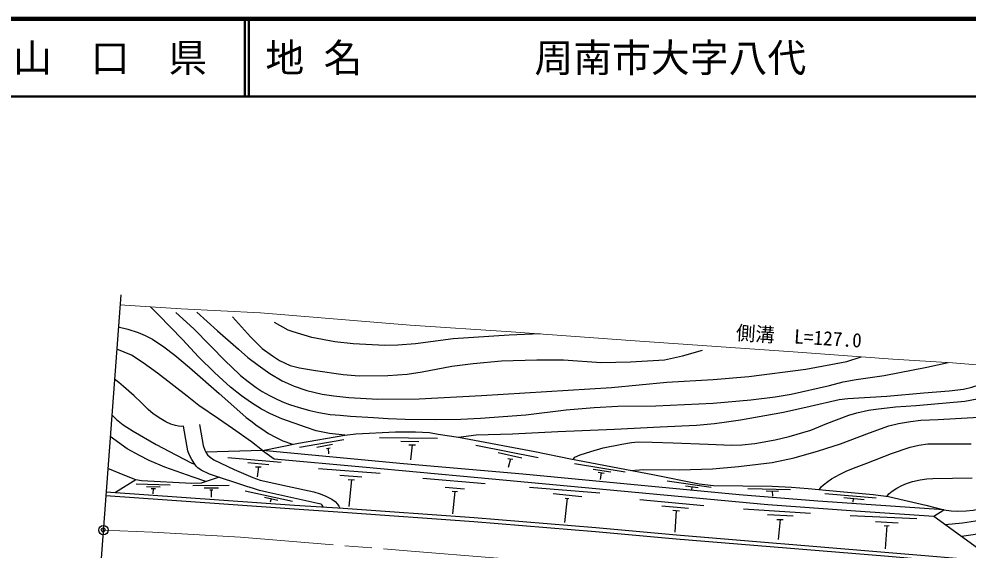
# Model space of a CAD drawing. Units: millimetres at full size, sheet at 1:1000; details may follow other scales. Extents: x 40000 to 680000, y 20000 to 380000.
# Drawn here: x 338645 to 460989, y 311600 to 380000 of the extents above; entities that cross this region are included whole.
import ezdxf
from ezdxf.enums import TextEntityAlignment as Align

# ---------------------------------------------------------------- set-up
doc = ezdxf.new("R2010")
doc.units = ezdxf.units.MM
doc.header["$LTSCALE"] = 1000
doc.header["$PDMODE"] = 32
doc.header["$PDSIZE"] = 500
doc.linetypes.add('CHAIN', pattern=[18.5, 12, -1.5, 3.5, -1.5])
for name, color, linetype, lineweight in [('M-BGD', 7, 'Continuous', 25), ('M-BMK', 2, 'CHAIN', 13), ('M-BMK-OTRS', 5, 'Continuous', 25), ('M-BMK-SRVR', 3, 'Continuous', 25), ('M-STR-HTXT', 7, 'Continuous', 13), ('M-TTL', 2, 'Continuous', 140), ('M-TTL-LINE', 7, 'Continuous', 50)]:
    doc.layers.add(name, color=color, linetype=linetype, lineweight=lineweight)
doc.layers.add('M-OTRS', color=6, linetype='Continuous')
doc.layers.add('M-TTL-TXT', color=7, linetype='Continuous')
doc.styles.add('ＭＳ ゴシック', font='')
doc.styles.get('ＭＳ ゴシック').set_extended_font_data('MS Gothic')

msp = doc.modelspace()

# ---------------------------------------------------------------- linework, layer by layer
at = {"layer": 'M-BGD'}
for p, q in [((374776, 324847), (380464, 325837)), ((385084, 326071), (392556, 326025)), ((387806, 325607), (390142, 325561)), ((370019, 324436), (362703, 324212)), ((376989, 324838), (379037, 325216)), ((378232, 324692), (378707, 324770)), ((378469, 324731), (378484, 323984)), ((388858, 325159), (389709, 325159)), ((389284, 325159), (389075, 323210)), ((397460, 325084), (405523, 323510)), ((365521, 323497), (372420, 322901)), ((400344, 324142), (403383, 323493)), ((401615, 323384), (402264, 323312)), ((401940, 323348), (401633, 322230)), ((368131, 322857), (370806, 322621)), ((369105, 322326), (369832, 322297)), ((369468, 322311), (369321, 321009)), ((377224, 322097), (385171, 321484)), ((410168, 322757), (416702, 321651)), ((412609, 322032), (414859, 321651)), ((379976, 321261), (382799, 321007)), ((381055, 320692), (381854, 320652)), ((381455, 320672), (381129, 317215)), ((390641, 320840), (398663, 320181)), ((413244, 321626), (414020, 321511)), ((413632, 321569), (413499, 320673)), ((353741, 320136), (358097, 319974)), ((355072, 319778), (356841, 319731)), ((355666, 319542), (356219, 319528)), ((355943, 319535), (355902, 318826)), ((361052, 319904), (365698, 319954)), ((362506, 319620), (364355, 319620)), ((363225, 319363), (363601, 319363)), ((363413, 319363), (363396, 318422)), ((393520, 319679), (395999, 319493)), ((404392, 319676), (413426, 318948)), ((422123, 320515), (427778, 319684)), ((424460, 319859), (426096, 319637)), ((425278, 319748), (425235, 319293)), ((432493, 319524), (437989, 319408)), ((367772, 319238), (373886, 317888)), ((370247, 318400), (371969, 318027)), ((371108, 318214), (370976, 317756)), ((394413, 319162), (395113, 319116)), ((394763, 319139), (394473, 316262)), ((407443, 318867), (411139, 318511)), ((409229, 318262), (408894, 315148)), ((408997, 318276), (409460, 318249)), ((418617, 318126), (426843, 317339)), ((434852, 319222), (436467, 319199)), ((435659, 319210), (435700, 318536)), ((442402, 318897), (449036, 318307)), ((444886, 318345), (447508, 318113)), ((446081, 318239), (446023, 317755)), ((421421, 317301), (424883, 316992)), ((431928, 316896), (440567, 316349)), ((422843, 316716), (423725, 316661)), ((423284, 316689), (423102, 313898)), ((435055, 316193), (438339, 316017)), ((445677, 316053), (454273, 315643)), ((456461, 315972), (464527, 310100)), ((436249, 315547), (437066, 315547)), ((436658, 315547), (436400, 312959)), ((448968, 315251), (451874, 315090)), ((450082, 314734), (450714, 314745)), ((450398, 314740), (450179, 311770))]:
    msp.add_line(p, q, dxfattribs=at)
for points in [[(380588, 326393), (378617, 326627), (376927, 326956), (375665, 327361), (372501, 328476), (371013, 329130), (369864, 329754), (368587, 330556), (367284, 331478), (365890, 332560), (364915, 333456), (363841, 334445), (361782, 336504), (359687, 338731), (356623, 341888), (355582, 342918)], [(358841, 342214), (361173, 340079), (363224, 337980), (365295, 335880), (365954, 335218), (367184, 334092), (368141, 333310), (369195, 332517), (369951, 332012), (370908, 331485), (371582, 331140), (372564, 330684), (373488, 330339), (374740, 329954), (376079, 329580), (377263, 329291), (377976, 329172), (378728, 329047), (380014, 328951), (381334, 328832), (384300, 328650), (386203, 328543), (388371, 328469), (392333, 328413), (395554, 328469), (398082, 328589), (403927, 329028), (409104, 329665), (412716, 329961), (415776, 330116), (420670, 330163), (428027, 330520), (432893, 330939), (436031, 331312), (438101, 331671), (443041, 332804), (444781, 333243), (446471, 333558), (450082, 334091), (455577, 335144), (458294, 335759)], [(361557, 342224), (364201, 339814), (366892, 337469), (368115, 336410), (369431, 335397), (370956, 334350), (372530, 333403), (374102, 332704), (375727, 332157), (377706, 331668), (379209, 331447), (381118, 331238), (384854, 331012), (390200, 331082), (398215, 331481), (414932, 332538), (422058, 333226), (428023, 333542), (432643, 333951), (439992, 334874), (445260, 335868), (447121, 336475)], [(366121, 341632), (368443, 339048), (369975, 337541), (371292, 336608), (372201, 336009), (373566, 335363), (374787, 335052), (376821, 334717), (380388, 334191), (382447, 334047), (386147, 334069), (388637, 334260), (390576, 334571), (394406, 335265), (397135, 335624), (400804, 335960), (405353, 336079), (408764, 336079), (413623, 335768), (417382, 335840), (421767, 336105), (424089, 336607), (426650, 337325)], [(351437, 340332), (352640, 340042), (353971, 339596), (354886, 339219), (355834, 338739), (357307, 337753), (358698, 336705), (360609, 335109), (364417, 331762), (367065, 329393), (367908, 328667), (368504, 328222), (369320, 327613), (369900, 327218), (370797, 326616), (371660, 326143), (372640, 325664), (373849, 325217)], [(405742, 339429), (401755, 339282), (394566, 338793), (389701, 338176), (387441, 338004), (385767, 337958), (381677, 338150), (379321, 338413), (376367, 338970), (373946, 339689), (373309, 339925), (371544, 340898)], [(370019, 324436), (368569, 325539), (366129, 327270), (364347, 328514), (361805, 330217), (360318, 331415), (356476, 334389), (354635, 335710), (353119, 336692), (351228, 337491)], [(395239, 326133), (397533, 326438), (402205, 326577), (408032, 326869), (415329, 327177), (421224, 327483), (425880, 327690), (428202, 327898), (429760, 328121), (431553, 328371), (437079, 329347), (440514, 330125), (444262, 330978), (445388, 331131), (450394, 331436), (455184, 331854), (458452, 332090), (460268, 332325), (461366, 332566), (462409, 332931), (463759, 333566), (465035, 334494)], [(359826, 327544), (359515, 327519), (359196, 327535), (358779, 327626), (358209, 327820), (357541, 328115), (356900, 328483), (355941, 329140), (355280, 329689), (354357, 330612), (353456, 331463), (352091, 332667), (351512, 333179), (350943, 333611)], [(417435, 321859), (419133, 321975), (423687, 321931), (427954, 322073), (431292, 322353), (433837, 322645), (435640, 322889), (438471, 323490), (441602, 324367), (444455, 325257), (448170, 326706), (450652, 327587), (451931, 327904), (453466, 328171), (454769, 328305), (457010, 328403), (462266, 328730), (464361, 328998), (465336, 329181), (466225, 329351), (468764, 330134), (470773, 331072), (472162, 331912), (473307, 332910)], [(457760, 316779), (458683, 316632), (459503, 316604), (460642, 316661), (461508, 316736), (463433, 317105), (465354, 317575), (466653, 317999), (468426, 318647), (469381, 319112), (470847, 319928), (472114, 320761), (473090, 321564), (474647, 323036), (475774, 324236), (477154, 325977), (478643, 327949), (480262, 330065), (481816, 332333)], [(457933, 314901), (460141, 315099), (462369, 315429), (463460, 315638), (464776, 315934), (465643, 316175), (466574, 316480), (467427, 316825), (468261, 317130), (469032, 317459), (469818, 317876), (470823, 318382), (471753, 318960), (472864, 319709), (474220, 320799), (475544, 321994), (476886, 323281), (478066, 324524), (479945, 326877), (481398, 328959), (482690, 330832), (483475, 331998)], [(410040, 323291), (410229, 323551), (410907, 323850), (412294, 324302), (413891, 324740), (416273, 325253), (417513, 325464), (418389, 325515), (420191, 325493), (422896, 325406), (427405, 325224), (430445, 325124), (431754, 325167), (433409, 325340), (436033, 325775), (437819, 326200), (440605, 327054), (442669, 327909), (445500, 328952), (446532, 329259), (448066, 329612), (449000, 329733), (451538, 330049), (454188, 330207), (460444, 330756), (463648, 331365)], [(460034, 313371), (463269, 313843), (464555, 314137), (465963, 314562), (467807, 315159), (469367, 315777), (473164, 317719), (475952, 319329), (477567, 320406), (479008, 321506), (480390, 322798), (481772, 324448), (483605, 326678), (484377, 327790), (485005, 328849), (486028, 331127)], [(350604, 329002), (351210, 328411), (352052, 327713), (353328, 326898), (356302, 325203), (358844, 323850), (360920, 322785), (361286, 322647)], [(377829, 317147), (377687, 317397), (377541, 317488), (377148, 317608), (370555, 319066), (369618, 319255), (368827, 319503), (367966, 319763), (363180, 321381), (362103, 321878), (361690, 322173), (361442, 322398), (361198, 322787), (360918, 323257), (360561, 323910), (360378, 324368), (360249, 325119), (359826, 327544)], [(361894, 327784), (362384, 325045), (362571, 324477), (362703, 324212), (362936, 323847), (363279, 323551), (363745, 323201), (366362, 321991), (368757, 320949), (369721, 320580), (373242, 319843), (376629, 319089), (377428, 318846), (378160, 318523), (378913, 318154), (379368, 317848), (379658, 317511), (379831, 317237), (379957, 317006)], [(370019, 324436), (374648, 325380), (380588, 326393), (382036, 326553), (387153, 326814), (389720, 326829), (391490, 326740), (392619, 326538), (395239, 326133), (405091, 324308), (409659, 323365), (420278, 321308), (426239, 320132), (428106, 319929), (435656, 319809), (438125, 319701), (440277, 319543), (444390, 319149), (448655, 318768), (450633, 318505), (452628, 318033), (455449, 317390), (457760, 316779)], [(362693, 320409), (361068, 320991), (357433, 322253), (355417, 323112), (354156, 323767), (352576, 324653), (350399, 326213)], [(441734, 319404), (441930, 319725), (442238, 320010), (442820, 320438), (443277, 320752), (443756, 321014), (444384, 321351), (445179, 321735), (446115, 322123), (447818, 322769), (450993, 324031), (453407, 324835), (454512, 325106), (455677, 325256), (461289, 325270)], [(353713, 320622), (352257, 321185), (350095, 322083)], [(364419, 320962), (362086, 320214), (360902, 320164), (354420, 320516), (353713, 320622), (351093, 319014)], [(450448, 318530), (450674, 318846), (451112, 319169), (451700, 319583), (452323, 319922), (452940, 320186), (453730, 320403), (454717, 320625), (455549, 320751), (456315, 320808), (461377, 320911)], [(349839, 318602), (365006, 317532), (374082, 316894), (380371, 316478), (397236, 315271), (412890, 313982), (423277, 313060), (450110, 310842), (464486, 309602), (467611, 309362), (476986, 308485), (482628, 309541), (486331, 310178)], [(349876, 319100), (365041, 318031), (374116, 317393), (380405, 316977), (397274, 315769), (412933, 314481), (423320, 313558), (450152, 311340), (464527, 310100), (467653, 309860), (476963, 308990), (482539, 310033), (486329, 310685)]]:
    msp.add_lwpolyline(points, dxfattribs=at)
msp.add_lwpolyline([(370019, 324436), (371491, 323329), (382863, 322303), (397720, 320926), (417983, 319049), (435099, 317482), (446386, 316657), (456461, 315972), (457760, 316779), (441541, 317898), (431403, 318703), (416522, 320127), (403542, 321362), (388160, 322703)], close=True, dxfattribs=at)
at = {"layer": 'M-BMK'}
msp.add_lwpolyline([(349514, 314170), (355841, 313899), (367154, 313249), (389160, 311451), (399743, 310607), (415636, 309450), (436516, 307791), (448349, 306917), (455674, 306347), (462570, 305787), (472470, 304664), (481781, 303509), (489972, 302345), (499827, 300564), (508942, 298657), (515822, 297036), (519780, 295968), (523883, 294856), (527682, 293802), (536483, 291018), (541845, 289092), (546755, 287207)], dxfattribs=at)
at = {"layer": 'M-BMK-OTRS'}
msp.add_line((351741, 344475), (347820, 291135), dxfattribs=at)
at = {"layer": 'M-BMK-SRVR'}
msp.add_circle((349514, 314170), 600, dxfattribs=at)
at = {"layer": 'M-OTRS'}
msp.add_point((349487, 314189), dxfattribs=at)
at = {"layer": 'M-STR-HTXT'}
msp.add_lwpolyline([(351646, 343177), (359518, 342659), (369765, 342140), (389007, 340559), (402011, 339698), (418008, 338545), (438952, 337091), (451192, 336168), (458852, 335726), (465638, 335165), (481381, 334137)], dxfattribs=at)
at = {"layer": 'M-TTL'}
msp.add_line((680000, 380000), (40000, 380000), dxfattribs=at)
at = {"layer": 'M-TTL-LINE'}
for p, q in [((367750, 380000), (367750, 370000)), ((368250, 380000), (368250, 370000)), ((40000, 370000), (680000, 370000))]:
    msp.add_line(p, q, dxfattribs=at)

# ---------------------------------------------------------------- texts
at = {"layer": 'M-STR-HTXT', "style": 'ＭＳ ゴシック'}
msp.add_text('側溝\u3000L=127.0', height=1833, rotation=356.383, dxfattribs=at).set_placement((430896, 338143), align=Align.BOTTOM_LEFT)
at = {"layer": 'M-TTL-TXT', "style": 'ＭＳ ゴシック'}
msp.add_text('山\u3000口\u3000県', height=3666, dxfattribs=at).set_placement((350375, 375000), align=Align.MIDDLE_CENTER)
for s, p in [('地 名', (370380, 375000)), ('周南市大字八代', (405024, 375000))]:
    msp.add_text(s, height=3666, dxfattribs=at).set_placement(p, align=Align.MIDDLE_LEFT)

doc.saveas('drawing.dxf')
